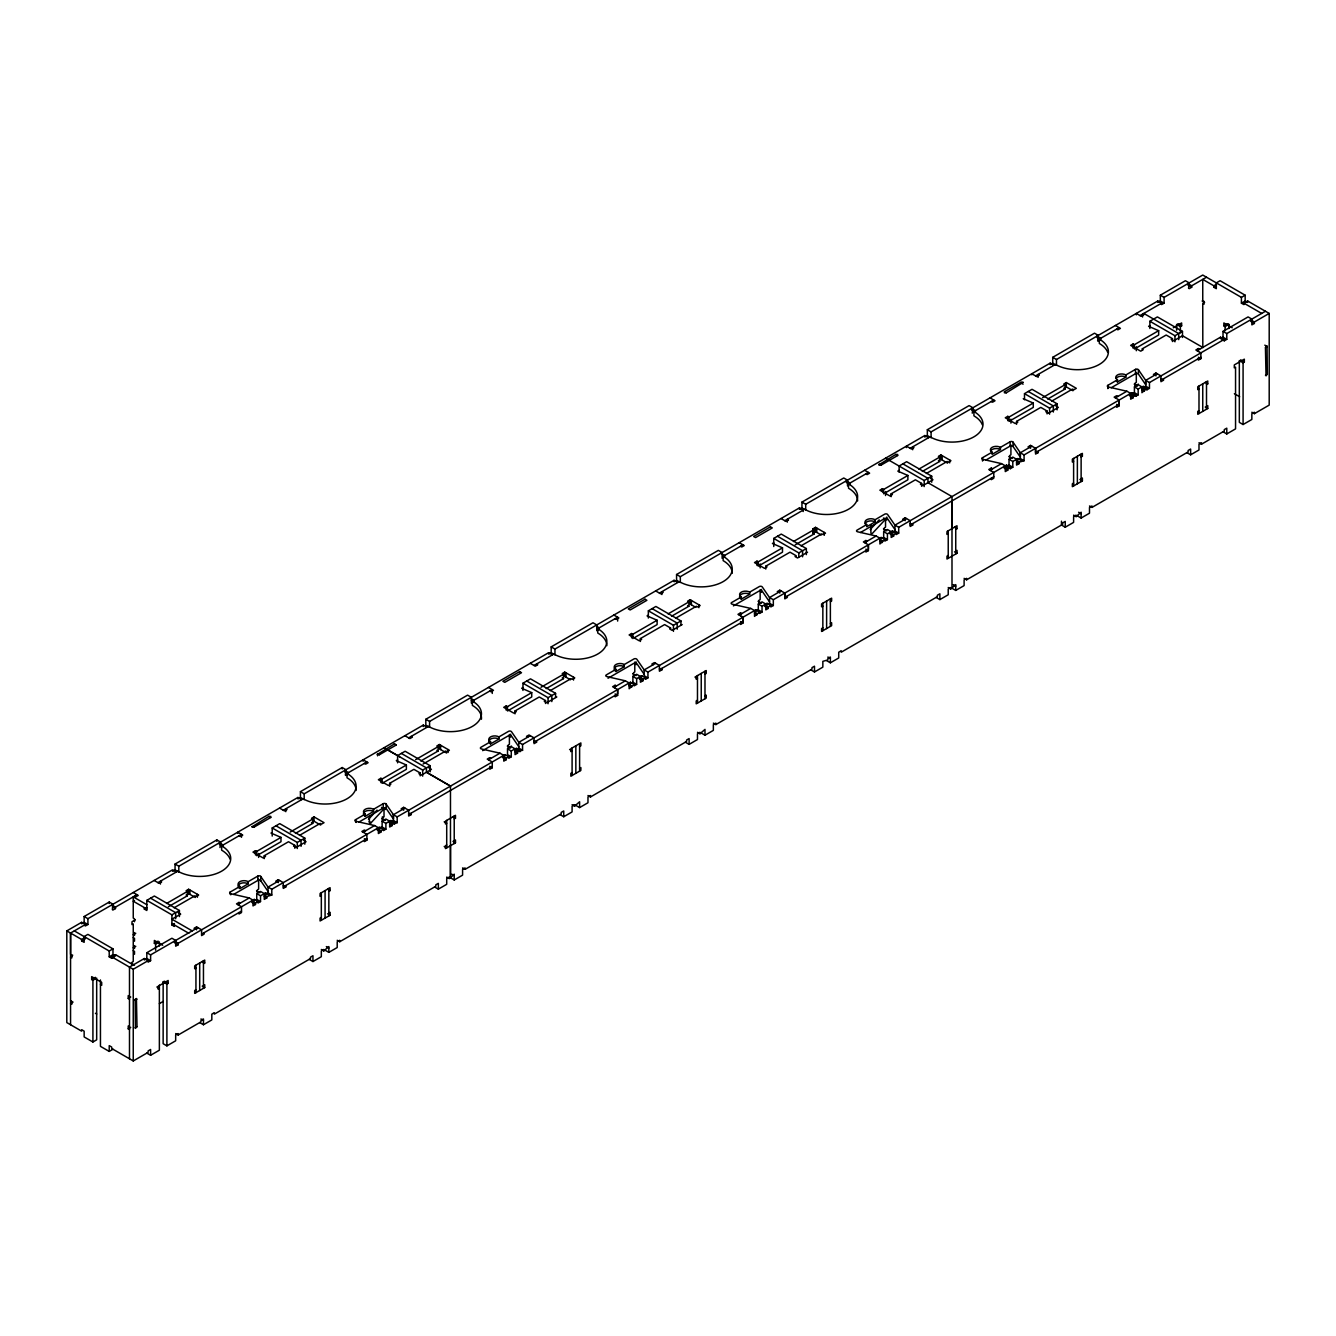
<?xml version="1.0" encoding="UTF-8"?>
<svg xmlns="http://www.w3.org/2000/svg" width="1336" height="1336" viewBox="0 0 1336 1336"><rect width="100%" height="100%" fill="white"/><g stroke="black" fill="none" stroke-linecap="round" stroke-linejoin="round"><path stroke-width="1.5" d="M84.769 925.581L85.404 924.495L70.557 933.062L70.557 954.288L71.81 955.023L71.81 957.912L70.557 957.194L72.712 955.173M309.2 959.365L312.958 961.536L312.958 955.741L310.453 957.194L310.453 958.63L214.328 1014.141L214.328 1012.688L211.823 1014.141L211.823 1019.919L203.456 1024.745L203.473 1018.95L200.951 1020.403L200.951 1021.856L178.172 1034.999L175.667 1033.563M325.082 950.197L328.84 952.368L328.84 946.573L323.83 950.915L321.325 949.462M385.887 823.394L385.887 829.188L382.129 827.017L382.129 821.222L385.887 823.394L390.914 820.504L390.914 821.941L393.419 820.504L393.419 814.71L386.121 804.055A1.77 1.019 0 0 0 383.215 803.704L373.562 809.282A5.912 3.407 0 0 0 365.212 809.282A5.912 3.407 0 0 0 365.212 814.108L365.212 816.279L373.562 811.453L373.562 809.282M434.584 886.97L438.342 889.141L438.342 883.363L435.837 884.799L435.837 886.252L339.711 941.746L337.206 940.293M446.708 877.084L449.213 878.537L450.466 877.802L450.466 845.705M559.968 814.576L563.725 816.747L563.725 810.969L561.22 812.405L561.22 813.858L465.095 869.352L465.095 867.916L462.59 869.352L462.59 875.147L454.223 879.973L454.223 874.178L450.466 877.802L450.482 786.102L426.451 772.225L450.482 786.102M685.351 742.198L689.109 744.369L689.109 738.574L686.604 740.027L686.604 741.48L590.479 796.974L587.974 795.521M701.233 733.03L704.99 735.201L704.99 729.406L699.98 733.748L697.475 732.312M743.016 621.541L743.016 617.199L737.973 614.326L740.495 612.873L741.747 613.608M810.735 669.804L814.492 671.975L814.492 666.196L811.987 667.633L811.987 669.085L715.862 724.58L713.357 723.127M936.118 597.409L939.876 599.597L939.876 593.802L937.371 595.255L937.371 596.691L841.246 652.185L841.246 650.749L838.724 652.202L838.724 657.98L830.374 662.806L830.374 657.011L827.869 658.464L827.869 659.917L822.842 661.353L822.842 667.148L814.492 671.975M867.131 541.214L865.862 540.495L863.357 541.932L868.4 544.821L868.4 549.163L784.783 597.442L784.783 593.084M951.983 528.655L952 500.9M1061.485 521.174L1061.485 525.031L1065.243 527.202L1065.243 521.424L1062.738 522.86L1062.738 524.313L966.613 579.807L966.613 578.354L964.108 579.807L964.108 585.602L955.741 590.428L955.758 584.634L950.731 588.976L948.226 587.523M992.531 468.819L991.279 468.084L988.774 469.537L993.784 472.426L993.784 478.221L991.279 479.674L991.279 478.221M1012.805 461.454L1012.805 467.249L1009.031 465.078L1009.031 459.283L1012.805 461.454L1017.815 458.565L1017.815 460.001L1020.32 458.565L1020.32 452.77L1013.022 442.116A1.77 1.019 0 0 0 1010.116 441.765L1000.464 447.343A5.912 3.407 0 0 0 992.114 447.343A5.912 3.407 0 0 0 992.114 452.169L992.114 454.34L1000.464 449.514L1000.464 447.343M1029.304 447.577L1028.052 446.859L1030.557 445.406L1035.567 448.295L1035.567 454.09L1038.089 452.654L1038.089 451.201M1186.869 452.637L1190.627 454.808L1190.627 449.03L1188.121 450.482L1188.121 451.919L1091.996 507.413L1091.996 505.977L1089.491 507.43L1089.491 513.208L1081.125 518.034L1081.125 512.239L1076.115 516.598L1073.61 515.145M1116.662 405.827L1116.662 407.28L1119.167 405.827L1119.167 400.048L1114.14 397.143L1116.662 395.706L1117.915 396.425M1136.301 314.862L1136.301 313.426L1141.311 316.315L1143.816 314.862L1142.564 314.144L1142.564 317.033M1157.193 373.746L1145.703 380.376L1149.461 382.547L1149.461 388.342L1146.956 389.795L1146.956 388.342L1143.198 386.171L1143.198 387.624L1145.703 386.171L1145.703 380.376L1138.406 369.721A1.77 1.019 0 0 0 1135.5 369.371L1125.847 374.948A5.912 3.407 0 0 0 1117.497 374.948A5.912 3.407 0 0 0 1117.497 379.775L1117.497 381.946L1125.847 377.119L1125.847 374.948M1154.688 375.182L1153.436 374.464L1155.941 373.011L1160.951 375.917L1160.951 381.712L1163.456 380.259L1163.456 378.806M1198.359 358.666L1198.359 360.102L1200.864 358.666L1200.864 352.871L1195.854 349.982L1198.359 348.529L1199.611 349.247M137.007 1026.683L135.404 1028.369L135.136 1000.263L136.422 998.51L137.007 1026.683L135.136 1027.768M1265.442 347.677L1267.046 345.991L1267.313 374.113L1266.027 375.85L1265.442 347.677L1267.313 346.592L1264.808 345.156M368.452 819.352L377.036 810.1M369.387 816.38L369.387 822.375A1.77 1.019 -60 0 0 371.141 822.692L384.016 808.814L384.016 816.764L382.129 817.114M870.187 529.574L879.205 519.854M396.274 744.987L394.354 743.952L396.274 744.987L379.407 754.74L377.253 754.506L394.287 743.985M270.757 817.482L270.757 816.396L268.87 816.396L251.869 826.9L254.04 827.134L270.757 817.482L268.87 816.396M897.658 455.543L897.658 454.457L895.771 454.457L878.721 464.911L880.858 465.245L897.658 455.543L895.771 454.457M1004.438 391.715L1004.438 392.801L1006.325 392.801L1023.309 382.313L1021.155 382.063L1004.438 391.715L1006.325 392.801M84.151 916.529L87.909 918.7L87.909 924.495L84.151 922.324L84.151 916.529L109.218 902.05L112.976 904.221L112.358 909.649M175.049 864.058L178.807 866.229L178.807 872.007L175.049 869.836L175.049 864.058L216.833 839.926L220.607 842.097L219.972 847.525M300.433 791.663L304.19 793.835L304.19 799.629L300.433 797.458L300.433 791.663L342.216 767.532L345.974 769.703L345.356 775.13M425.817 719.269L429.574 721.44L429.574 727.235L425.817 725.064L425.817 719.269L467.6 695.137L471.357 697.308L471.357 703.103L473.879 701.65L471.357 700.214M429.574 721.44L548.678 652.669L548.678 654.122L551.183 652.669L551.183 646.891L592.984 622.76L596.741 624.931L596.741 630.726L599.246 629.273L599.246 627.82L596.741 626.367M551.183 646.891L554.958 649.062L674.062 580.292L674.062 581.728L676.567 580.292L676.567 574.497L718.367 550.365L722.125 552.536L722.125 558.331M676.567 574.497L680.325 576.668L799.446 507.897L799.446 509.35L801.951 507.897L801.951 502.102L843.751 477.987L847.508 480.158L847.508 485.937M927.334 429.724L931.092 431.895L931.092 437.69L927.334 435.519L927.334 429.724L969.118 405.593L972.892 407.764L972.257 413.191M1052.718 357.33L1056.475 359.501L1056.475 365.296L1052.718 363.125L1052.718 357.33L1094.501 333.198L1098.259 335.369L1097.641 340.814M1160.333 295.206L1164.09 297.377L1164.09 303.172L1160.333 301.001L1160.333 295.206L1185.399 280.727L1189.174 282.898L1188.539 288.325M96.676 978.069L96.676 1039.825L92.919 1041.996L84.151 1036.936L84.151 1031.141L81.63 1029.705L81.63 1031.141L66.8 1022.574L66.8 930.891L81.63 922.324L85.404 924.495M87.909 918.7L172.544 869.836L176.302 872.007M178.807 866.229L297.911 797.458L301.685 799.629M304.19 793.835L423.295 725.064L427.069 727.235M801.951 502.102L805.708 504.273L924.829 435.519L928.587 437.69M931.092 431.895L1050.196 363.125L1053.97 365.296M1056.475 359.501L1157.828 301.001L1161.585 303.172L1160.951 304.257M1164.09 297.377L1202.751 275.049L1241.411 297.377L1245.169 295.206L1245.169 301.001L1241.411 303.172L1241.411 297.377M84.151 922.324L81.63 923.777L81.63 922.324M172.544 871.289L175.049 869.836M298.546 798.544L300.433 797.458M924.829 436.955L927.334 435.519M1052.718 363.125L1050.196 364.578L1050.196 363.125M1160.333 301.001L1157.828 302.437L1157.828 301.001M111.723 904.956L115.481 907.127L137.007 894.702M157.915 882.628L177.755 871.172A31.029 17.919 0 0 0 221.642 871.172A31.029 17.919 0 0 0 221.642 845.838L241.499 834.365L241.499 837.271M283.282 810.234L303.138 798.778A31.029 17.919 0 0 0 347.026 798.778A31.029 17.919 0 0 0 347.026 773.444L366.882 761.988M408.666 737.856L428.505 726.4A31.029 17.919 0 0 0 472.376 726.4A31.029 17.919 0 0 0 472.376 701.066L492.266 689.593L492.266 693.451M534.049 665.462L553.872 654.022A31.029 17.919 0 0 0 597.76 654.022A31.029 17.919 0 0 0 597.76 628.688L617.649 617.199L617.649 621.073M659.433 593.084L679.256 581.628A31.029 17.919 0 0 0 723.143 581.628A31.029 17.919 0 0 0 723.143 556.294L743.016 544.821M784.816 520.689L804.639 509.25A31.029 17.919 0 0 0 848.527 509.25A31.029 17.919 0 0 0 848.527 483.899L868.4 472.426M910.2 448.295L930.04 436.839A31.029 17.919 0 0 0 973.927 436.839A31.029 17.919 0 0 0 973.927 411.505L993.784 400.048M1035.567 375.917L1055.423 364.444A31.029 17.919 0 0 0 1099.311 364.444A31.029 17.919 0 0 0 1099.311 339.11L1119.167 327.654M1140.059 315.597L1161.585 303.172M1187.904 283.616L1191.679 285.787L1206.508 277.22M85.404 925.948L87.909 924.495M112.976 910.016L115.481 908.563L115.481 907.127M345.974 775.498L348.496 774.045L344.721 771.874M1098.259 341.164L1100.78 339.728L1097.006 337.54M1161.585 304.608L1164.09 303.172M1189.174 288.693L1191.679 287.24L1191.679 285.787M134.502 900.481L133.249 901.215L133.249 918.099L134.502 918.817L134.502 921.723M144.321 907.612L144.321 909.048L146.826 910.501L146.826 900.364L154.358 896.022L179.425 910.501L179.425 916.58M272.21 836.085L272.21 827.969L279.742 823.627L304.808 838.106L304.808 844.185M522.96 690.445L522.977 683.197L530.509 678.855L555.576 693.334L555.576 697.392M648.327 618.067L648.361 610.819L655.876 606.46L680.959 620.939L680.959 624.997M773.744 546.524L773.744 538.425L781.259 534.083L806.343 548.562L806.343 554.64M1024.495 399.731L1024.495 393.652L1032.027 389.31L1057.093 403.789L1057.093 409.868M1149.878 328.506L1149.878 321.258L1157.41 316.916L1182.477 331.395L1182.477 337.474M66.8 930.891L81.63 939.458L85.404 937.287M1204.003 304.257L1204.003 301.351L1202.751 300.633L1202.751 279.391L1213.823 285.787L1216.328 284.351M81.63 939.458L81.63 940.895L85.404 938.724M1213.823 285.787L1213.823 287.24L1216.328 285.787M397.594 759.933L396.341 760.652L406.378 764.994L406.378 769.336L382.129 783.33L382.129 778.988L406.378 764.994M522.96 687.556L521.691 688.274L531.728 692.632L531.728 696.975L507.496 710.969M648.327 615.178L647.075 615.896L657.112 620.238L657.112 624.58L634.6 637.573M773.711 542.783L772.458 543.501L782.495 547.843L782.495 552.185L758.247 566.18L758.247 561.838L782.495 547.843M899.095 470.389L897.842 471.124L907.879 475.466L907.879 479.808L883.63 493.802L883.63 489.46L907.879 475.466M1149.878 325.6L1148.626 326.335L1158.663 330.677L1158.663 335.019L1134.414 349.013M144.321 909.048L146.826 907.612M135.337 919.786L131.997 921.723L131.997 924.612L133.249 923.894L133.249 961.536L131.997 962.254L131.997 965.16M174.114 907.779L194.906 895.788L196.158 896.506L198.663 895.053L188.626 889.258L186.121 890.711L187.374 891.429L187.374 895.788L168.336 906.777M256.746 851.383L256.746 855.725L280.994 841.73L280.994 837.388L256.746 851.383L255.493 850.665L252.988 852.101L263.025 857.896L265.53 856.443L264.277 855.725L264.277 858.614M299.498 835.384L320.273 823.394L321.525 824.112L324.047 822.675L314.01 816.88L311.505 818.333L312.758 819.051L312.758 823.394L295.44 833.397M382.129 778.988L380.877 778.27L378.372 779.723L388.409 785.501L390.914 784.065L389.661 783.33L389.661 786.236M423.128 764.008L445.639 751.016L446.892 751.734L449.397 750.298L439.36 744.503L436.855 745.956L438.108 746.674L438.108 751.016L420.79 761.019M531.728 692.632L507.496 706.627L506.244 705.892L503.722 707.345L513.759 713.14L516.264 711.687L515.011 710.969L515.011 713.858M550.232 690.629L571.023 678.638L572.276 679.356L574.781 677.903L564.744 672.108L562.239 673.561L563.491 674.279L563.491 678.638L546.173 688.625M657.112 620.238L632.863 634.233L631.611 633.514L629.106 634.951L639.142 640.746L641.647 639.293L640.395 638.575L640.395 641.464M675.615 618.234L696.39 606.243L697.642 606.962L700.164 605.525L690.127 599.73L687.622 601.167L688.875 601.901L688.875 606.243L671.557 616.23M758.247 561.838L756.994 561.12L754.489 562.573L764.526 568.351L767.031 566.915L765.779 566.18L765.779 569.086M813.006 528.789L814.259 529.507L814.259 533.849L813.006 533.131L813.006 528.789L815.511 527.336L825.531 533.131L823.026 534.584L821.774 533.849L800.999 545.856M883.63 489.46L882.378 488.725L879.873 490.178L889.893 495.973L892.415 494.52L891.162 493.802L891.162 496.691M926.399 473.445L947.174 461.454L948.443 462.172L950.948 460.736L940.911 454.941L938.406 456.378L939.659 457.112L939.659 461.454L922.341 471.441M1009.031 421.391L1033.279 407.396L1033.279 403.054L1009.031 417.049L1007.778 416.331L1005.273 417.784L1015.31 423.562L1017.815 422.126L1016.562 421.391L1016.562 424.297M1051.783 401.067L1072.557 389.06L1073.81 389.795L1076.332 388.342L1066.295 382.547L1063.79 384L1065.043 384.718L1065.043 389.06L1047.725 399.063M1158.663 330.677L1134.414 344.671L1133.162 343.936L1130.657 345.389L1140.693 351.184L1143.198 349.731L1141.946 349.013L1166.178 335.019L1172.457 338.643L1172.457 341.532M166.599 903.437L187.374 891.429M290.246 832.044L312.758 819.051M415.596 759.666L438.108 746.674M540.98 687.288L563.491 674.279M668.1 613.892L688.875 601.901M793.484 541.514L814.259 529.507M918.884 469.103L939.659 457.112M1042.531 397.71L1065.043 384.718M195.323 897.475L188.626 893.617L186.121 895.053L187.374 895.788M320.69 825.08L314.01 821.222L311.505 822.675L312.758 823.394M813.006 533.131L815.511 531.678L821.273 535.018M947.591 463.141L940.911 459.283L938.406 460.736L939.659 461.454M1072.975 390.747L1066.295 386.889L1063.79 388.342L1065.043 389.06M795.204 544.854L814.259 533.849M1173.292 327.771L1181.642 322.945L1181.642 325.85L1180.389 326.569L1176.632 324.397L1176.632 330.192M264.277 855.725L288.509 841.73L294.788 845.354L294.788 848.243M389.661 783.33L413.893 769.336L420.172 772.96L420.172 775.865M515.011 710.969L539.26 696.975L545.522 700.582L545.522 703.487M640.395 638.575L664.627 624.58L670.906 628.204L669.653 628.922L672.158 630.375L682.195 624.58M765.779 566.18L790.01 552.185L796.289 555.809L795.037 556.528L797.542 557.98L807.562 552.185M891.162 493.802L915.394 479.808L921.656 483.432L921.656 486.321M1016.562 421.391L1040.794 407.396L1047.073 411.02L1047.073 413.909M135.754 933.279L133.249 934.732L134.502 935.467L134.502 932.561M109.218 951.032L112.976 948.861L112.976 954.655L109.218 956.827L109.218 951.032L74.315 930.891M146.826 900.364L171.91 914.843L179.425 910.501M272.21 827.969L297.293 842.448L304.808 838.106M384.016 747.742L422.677 770.07L430.192 765.728L430.192 771.807M522.977 683.197L548.061 697.676L555.576 693.334M648.361 610.819L673.444 625.281L680.959 620.939M773.744 538.425L798.811 552.904L806.343 548.562M885.517 458.215L924.195 480.509L931.71 476.167L931.71 482.246M1024.495 393.652L1049.578 408.131L1057.093 403.789M1149.878 321.258L1174.962 335.737L1182.477 331.395M294.788 845.354L293.536 846.072L296.041 847.525L306.061 841.73L303.556 840.277M420.172 772.96L418.903 773.678L421.424 775.13L431.428 769.352L428.923 767.916M545.522 700.582L544.27 701.316L546.775 702.753L556.811 696.975M921.656 483.432L920.404 484.15L922.925 485.603L932.979 479.791L930.457 478.338M1047.073 411.02L1045.821 411.738L1048.326 413.191L1058.346 407.396L1055.841 405.96M1172.457 338.643L1171.188 339.361L1173.709 340.814L1182.477 335.737L1203.018 347.577M109.218 956.827L111.723 958.279L111.723 956.827L115.497 954.655L133.249 964.909M1241.411 303.172L1243.916 304.608L1243.916 303.172L1247.674 301.001L1269.2 313.426L1269.2 405.109L1254.37 413.676L1251.849 412.223M111.723 958.279L114.228 956.827M171.91 914.843L171.91 924.98L174.415 923.527M135.754 946.322L133.249 947.758L134.502 948.493L134.502 945.587M230.176 894.235L230.176 892.064L239.829 886.486A5.912 3.407 0 0 1 239.829 881.66A5.912 3.407 0 0 1 248.179 881.66L257.831 876.099A1.77 1.019 0 0 1 260.737 876.433L268.035 887.087L271.792 889.258L379.624 827.017L383.382 829.188L383.382 830.625L385.887 829.188M355.56 821.84L355.56 819.669L365.212 814.108M636.654 684.399L632.897 682.228L632.897 676.45L636.654 678.621L636.654 684.399L634.149 685.852L634.149 684.399L630.392 682.228L522.56 744.486L518.802 742.315L511.471 731.677A1.77 1.019 0 0 0 508.582 731.326L498.929 736.904A5.912 3.407 0 0 0 490.562 736.904A5.912 3.407 0 0 0 490.562 741.73L480.91 747.308A1.77 1.019 0 0 0 481.511 748.978L499.965 753.187L503.755 755.341L503.755 761.136L506.26 759.683L506.26 758.247L502.503 756.076M762.038 612.022L758.28 609.851L758.28 604.056L762.038 606.227L762.038 612.022L759.533 613.458L759.533 612.022L755.775 609.851L647.943 672.091L644.186 669.92L636.855 659.283A1.77 1.019 0 0 0 633.949 658.949L624.296 664.51A5.912 3.407 0 0 0 615.946 664.51A5.912 3.407 0 0 0 615.946 669.336L606.293 674.914A1.77 1.019 0 0 0 606.895 676.584L625.348 680.809L629.139 682.963L629.139 688.741L634.149 684.399M781.059 590.896L769.536 597.559L762.238 586.905A1.77 1.019 0 0 0 759.332 586.554L749.68 592.132A5.912 3.407 0 0 0 741.33 592.132A5.912 3.407 0 0 0 741.33 596.958L731.677 602.519A1.77 1.019 0 0 0 732.278 604.206L750.732 608.414M1012.805 467.249L1010.283 468.685L1010.283 467.249L1006.526 465.078L898.71 527.319L894.936 525.148L887.622 514.51A1.77 1.019 0 0 0 884.716 514.16L875.063 519.737A5.912 3.407 0 0 0 866.713 519.737A5.912 3.407 0 0 0 866.713 524.564L857.044 530.141A1.77 1.019 0 0 0 857.662 531.811L876.115 536.02L879.906 538.174L879.906 543.969L884.916 539.627L884.916 541.08L887.421 539.627L887.421 533.832L883.664 531.661L883.664 537.456L887.421 539.627M982.461 460.987L982.461 457.73L992.114 452.169M1107.845 388.609L1107.845 385.352L1117.497 379.775M248.179 881.66L248.179 883.831L239.829 888.657L239.829 886.486M489.611 743.183A5.912 3.407 0 0 0 490.562 743.901L498.929 739.075L498.929 736.904M615.195 670.989A5.912 3.407 0 0 0 615.946 671.507L624.296 666.681L624.296 664.51M740.812 598.779A5.912 3.407 0 0 0 741.33 599.129L749.68 594.303L749.68 592.132M875.063 519.737L875.063 521.908L866.713 526.735L866.713 524.564M233.633 894.419L257.831 880.441A1.77 1.019 0 0 1 260.737 880.775L268.035 891.429M359.017 822.024L383.215 808.046A1.77 1.019 0 0 1 386.121 808.397L393.419 819.051L393.419 814.71L404.908 808.063M482.647 750.648L508.582 735.668A1.77 1.019 0 0 1 511.471 736.019L518.769 746.674M608.014 678.254L633.949 663.291A1.77 1.019 0 0 1 636.855 663.625L644.152 674.279M733.397 605.876L759.332 590.896A1.77 1.019 0 0 1 762.238 591.247L769.536 601.901M860.518 532.48L884.716 518.502A1.77 1.019 0 0 1 887.622 518.852L894.92 529.507M985.918 460.085L1010.116 446.107A1.77 1.019 0 0 1 1013.022 446.458L1020.32 457.112L1020.32 452.77L1031.81 446.124M1111.302 387.69L1135.5 373.713A1.77 1.019 0 0 1 1138.406 374.063L1145.703 384.718L1145.703 380.376M100.45 984.582L101.703 985.3L101.703 982.411L91.666 976.616L91.666 979.505L95.424 977.334M162.708 945.253L154.358 940.427L154.358 943.316L158.116 941.145M1232.209 327.771L1223.86 322.945L1223.86 325.85L1227.617 323.679L1228.87 324.397L1228.87 328.522M91.666 979.505L92.919 980.24L95.424 978.787M154.358 943.316L155.611 944.034L158.116 942.598M1223.86 325.85L1225.112 326.569L1228.87 324.397M146.826 952.718L150.601 954.889L150.601 960.684L146.826 958.513L146.826 952.718L171.91 938.239L175.667 940.427L175.667 946.205L178.172 944.769L178.172 943.316L174.415 941.145L174.415 942.598L178.172 944.769M1223.024 331.395L1226.782 333.566L1226.782 339.361L1223.024 337.19L1223.024 331.395L1248.091 316.916L1251.849 319.087L1251.849 324.882L1254.37 323.429L1254.37 321.993L1269.2 313.426M204.091 932.695L204.091 934.148L201.586 935.601L201.586 929.806L196.576 926.9L194.054 928.353L195.306 929.071M240.246 903.136L238.994 902.418L236.489 903.871L241.499 906.76L241.499 912.555L238.994 913.991L238.994 912.555M285.804 885.517L285.804 886.97L283.282 888.423L283.282 882.628L278.272 879.739L275.767 881.175L277.02 881.91M411.171 813.14L411.171 814.593L408.666 816.029L408.666 810.234L403.656 807.345L401.151 808.798L402.403 809.516M616.364 685.986L615.111 685.268L612.606 686.721L617.649 689.593L617.649 693.935L534.033 742.215M787.321 595.973L787.321 597.426L784.816 598.862L784.816 593.084L779.773 590.195L777.268 591.648L778.521 592.366M912.705 523.578L912.705 525.031L910.2 526.484L910.2 520.689L905.157 517.8L902.652 519.253L903.904 519.971M511.488 746.056L508.148 747.993L508.148 745.087L509.4 744.369L509.4 734.466M1138.389 384.117L1135.049 386.054L1135.049 383.148L1136.301 382.43L1136.301 372.527M150.601 960.684L148.096 962.137L148.096 960.684L144.321 958.513L129.492 967.08L129.492 1058.78M150.601 954.889L197.828 927.635M237.741 904.589L249.231 897.959L252.988 900.13L252.988 905.908L255.493 904.472L255.493 903.019L251.736 900.848M256.746 893.6L260.52 895.788L260.52 901.566L256.746 899.395L256.746 893.6L260.52 891.429L264.277 893.6L264.277 899.395L266.782 897.959L266.782 896.506L271.792 895.053L271.792 889.258M279.525 880.457L268.035 887.087L268.035 892.882L271.792 895.053M363.108 832.194L374.614 825.564L378.372 827.735L378.372 833.53L380.877 832.077L380.877 830.625L377.119 828.454M382.129 821.222L385.887 819.051L389.661 821.222L389.661 827.017L392.166 825.564L392.166 824.112L388.409 821.941M488.492 759.817L499.998 753.17M515.045 748.828L511.27 750.999L511.27 756.794L507.513 754.623L507.513 748.828L511.27 746.657L515.045 748.828L515.045 754.623L517.55 753.17L517.55 751.734L522.56 750.281L522.56 744.486M530.292 735.685L518.769 742.332L518.802 748.11L522.56 750.281M613.875 687.422L625.382 680.792M632.897 676.45L636.654 674.279L640.412 676.45L640.412 682.228L642.933 680.792L642.933 679.339L639.159 677.168M655.675 663.291L644.152 669.937L644.186 675.715L647.943 677.886L647.943 672.091M739.259 615.028L750.749 608.398L754.523 610.569L754.523 616.364L759.533 612.022M758.28 604.056L762.038 601.885L765.795 604.056L765.795 609.851L768.317 608.398L768.317 606.945L764.543 604.774M864.642 542.65L876.132 536.003M883.664 531.661L887.421 529.49L891.179 531.661L891.179 537.456L893.684 536.003L893.684 534.567L889.926 532.396M906.443 518.518L894.92 525.165L894.936 530.943L898.71 533.114L898.71 527.319M990.026 470.255L1001.516 463.625L1005.273 465.796L1005.273 471.591L1007.778 470.138L1007.778 468.685L1004.021 466.514L1004.021 467.967L1007.778 470.138M1009.031 459.283L1012.805 457.112L1016.562 459.283L1016.562 465.078L1019.067 463.625L1019.067 462.172L1016.562 460.736M1115.393 397.877L1126.899 391.231L1130.657 393.402L1130.657 399.197L1133.162 397.744L1133.162 396.308L1129.404 394.137M1134.414 386.889L1138.172 389.06L1138.172 394.855L1134.414 392.684L1134.414 386.889L1138.172 384.718L1141.946 386.889L1141.946 392.684L1146.956 388.342M1197.106 350.7L1220.519 337.19L1224.277 339.361L1224.277 340.814L1226.782 339.361M1226.782 333.566L1265.442 311.255M146.826 958.513L144.321 959.966L144.321 958.513M1223.024 337.19L1220.519 338.643L1220.519 337.19M73.062 1002.067L70.557 1003.52L71.81 1004.238L71.81 1001.349L70.557 1000.631M111.723 956.827L133.249 969.251L148.096 960.684M178.172 943.316L254.241 899.395L257.998 901.566L257.998 903.019L260.52 901.566M260.52 895.788L265.53 892.882L269.287 895.053M393.419 814.71L397.176 816.88L505.008 754.623L508.765 756.794L508.765 758.247L511.27 756.794M636.654 678.621L641.681 675.715L645.438 677.886L645.438 679.339L647.943 677.886M762.038 606.227L767.048 603.338L770.822 605.509L770.822 606.945L773.327 605.509L773.327 599.714L769.569 597.543L769.569 603.338L773.327 605.509M773.327 599.714L881.159 537.456L884.916 539.627M887.421 533.832L892.431 530.943L896.205 533.114L896.205 534.567L898.71 533.114M1020.32 452.77L1024.077 454.941L1131.909 392.684L1135.667 394.855L1135.667 396.308L1138.172 394.855M1138.172 389.06L1141.946 386.889M1149.461 382.547L1224.277 339.361M256.746 899.395L254.241 900.848L254.241 899.395M268.035 892.882L265.53 894.335L265.53 892.882M379.624 828.454L382.129 827.017M518.802 748.11L516.297 749.563L520.055 751.734M632.897 682.228L630.392 683.681L630.392 682.228M758.28 609.851L755.775 611.287L755.775 609.851M769.569 603.338L767.048 604.774L767.048 603.338M883.664 537.456L881.159 538.909L881.159 537.456M894.936 530.943L892.431 532.396L892.431 530.943M1006.526 465.078L1006.526 466.514L1009.031 465.078M1131.909 392.684L1131.909 394.137L1134.414 392.684M201.586 934.148L241.499 911.102M255.493 903.019L257.998 901.566M283.282 886.97L366.882 838.707M380.877 830.625L383.382 829.188M392.166 824.112L397.176 822.675L397.176 816.88M408.666 814.593L492.232 766.346M506.26 758.247L508.765 756.794M642.933 679.339L645.438 677.886M659.416 669.82L743 621.557M768.317 606.945L770.822 605.509M893.684 534.567L896.205 533.114M910.167 525.048L993.784 476.768M1007.778 468.685L1010.283 467.249M1019.067 462.172L1024.077 460.736L1024.077 454.941M1133.162 396.308L1135.667 394.855M1160.951 380.259L1200.864 357.213M365.63 830.758L364.377 830.023L361.856 831.476L366.882 834.365L366.882 840.16L364.377 841.613L364.377 840.16M490.98 758.38L489.727 757.646L487.222 759.098L492.266 761.988L492.266 767.766L489.761 769.219L489.761 767.766M536.554 740.745L536.554 742.198L534.049 743.651L534.049 737.856L529.006 734.967L526.501 736.42L527.753 737.138M617.616 689.61L617.649 695.388L615.128 696.824L615.128 695.388M661.938 668.367L661.938 669.804L659.433 671.256L659.433 665.462L654.389 662.589L651.885 664.025L653.137 664.76M743 617.215L743.016 622.994L740.511 624.446L740.511 622.994M868.383 544.837L868.4 550.616L865.895 552.052L865.895 550.616M129.492 996.272L128.239 995.554L128.239 998.443L130.744 997.007M178.172 1034.999L178.172 1033.563L175.667 1034.999L175.667 1040.794L166.9 1045.871L163.142 1043.7L163.142 981.927L164.395 981.192L168.152 983.363L168.152 980.474L158.116 986.269L158.116 989.158L159.368 988.44L156.863 986.987M137.007 999.178L134.184 999.712M163.142 981.927L166.9 984.098L168.152 983.363M1254.37 413.676L1254.37 412.223L1251.849 413.676L1251.849 419.471L1243.081 424.531L1239.324 422.36L1239.324 360.586L1243.081 362.757L1244.334 362.039L1244.334 359.15L1234.297 364.928L1234.297 367.834L1235.55 367.116L1235.55 428.873L1226.782 433.95L1223.024 431.779M195.941 968.049L194.689 968.767L194.689 965.878L204.725 960.083L204.725 962.989L203.456 963.707M321.325 895.654L320.072 896.389L320.072 893.483L330.092 887.705L330.092 890.594L328.84 891.312M454.223 818.935L455.476 818.2L455.476 815.311L445.456 821.106L445.456 823.995L446.708 823.277L444.203 821.824M579.607 746.54L580.859 745.822L580.859 742.916L570.839 748.711L570.839 751.6L572.092 750.882L569.587 749.429M704.99 674.146L706.243 673.428L706.243 670.538L696.206 676.317L696.206 679.222L697.475 678.488L694.954 677.051M822.842 606.11L821.59 606.828L821.59 603.939L831.627 598.144L831.627 601.033L830.374 601.768M948.226 533.715L946.973 534.433L946.973 531.544L957.01 525.766L957.01 528.655L955.741 529.373M1073.61 461.337L1072.357 462.056L1072.357 459.166L1082.377 453.372L1082.377 456.261L1081.125 456.995M1198.993 388.943L1197.741 389.661L1197.741 386.772L1207.761 380.977L1207.761 383.883L1206.508 384.601M159.368 1003.637L163.126 1001.466M129.492 1026.683L128.239 1025.965L128.239 1028.854L130.744 1027.401M195.941 989.759L194.689 990.494L194.689 993.383L204.725 987.588L204.725 984.699L203.456 985.417M321.325 917.381L320.072 918.099L320.072 920.988L330.092 915.21L330.092 912.304L328.84 913.039M446.708 844.987L445.456 845.705L445.456 848.61L455.476 842.816L455.476 839.926L454.223 840.645M572.092 772.592L570.839 773.327L570.839 776.216L580.859 770.421L580.859 767.532L579.607 768.25M697.475 700.214L696.206 700.932L696.206 703.838L706.243 698.043L706.243 695.137L704.99 695.872M822.842 627.82L821.59 628.555L821.59 631.444L831.627 625.649L831.627 622.76L830.374 623.478M948.226 555.442L946.973 556.16L946.973 559.049L957.01 553.271L957.01 550.365L955.741 551.1M1073.61 483.047L1072.357 483.766L1072.357 486.671L1082.377 480.876L1082.377 477.987L1081.125 478.705M1198.993 410.653L1197.741 411.388L1197.741 414.277L1207.761 408.482L1207.761 405.593L1206.508 406.311M1265.442 375.199L1267.313 374.113M100.45 979.973L100.45 1046.355L109.218 1051.415L112.976 1049.244M109.218 1051.415L109.218 1045.62L111.723 1047.073L111.723 1048.526L133.249 1060.951L148.096 1052.384L148.096 1050.931L150.601 1049.478L150.601 1055.273L146.826 1053.102M572.092 804.689L574.597 806.142L579.607 801.784L579.607 807.579L587.974 802.752L587.974 796.974L590.479 795.521L590.479 796.974M1198.993 442.75L1201.498 444.203L1224.277 431.044L1224.277 429.607L1226.782 428.155L1226.782 433.95M1065.243 527.202L1073.61 522.376L1073.61 516.581L1076.115 515.128L1076.115 516.598M1190.627 454.808L1198.993 449.981L1198.993 444.203L1201.498 442.75L1201.498 444.203M150.601 1055.273L159.368 1050.213L159.368 985.116M312.958 961.536L321.325 956.71L321.325 950.915L323.83 949.462L323.83 950.915M328.84 952.368L337.206 947.541L337.206 941.746L339.711 940.293L339.711 941.746M438.342 889.141L446.708 884.315L446.708 878.52L449.213 877.067L449.213 878.537M563.725 816.747L572.092 811.921L572.092 806.126L574.597 804.689L574.597 806.142M689.109 744.369L697.475 739.543L697.459 733.748L699.98 732.295L699.98 733.748M704.99 735.201L713.357 730.375L713.357 724.58L715.862 723.127L715.862 724.58M939.876 599.597L948.226 594.77L948.226 588.976L950.731 587.523L950.731 588.976M1204.354 301.836L1202.751 303.522L1202.817 347.327M1107.845 385.352A1.77 1.019 0 0 0 1108.446 387.022L1126.899 391.231M982.461 457.73A1.77 1.019 0 0 0 983.062 459.417L1001.516 463.625M355.56 819.669A1.77 1.019 0 0 0 356.161 821.356L374.614 825.564M230.176 892.064A1.77 1.019 0 0 0 230.777 893.734L249.231 897.959M1245.169 295.206L1220.085 280.727L1216.328 282.898L1216.328 288.693L1213.823 287.24M1245.169 301.001L1247.674 302.437L1247.674 301.001M1243.916 303.172L1261.685 313.426M1250.596 319.822L1254.37 321.993M1187.904 285.069L1191.679 287.24M1250.596 321.258L1254.37 323.429M1202.116 301.001L1204.621 302.437M1221.772 339.361L1224.277 340.814M1177.884 323.679L1181.642 325.85M1240.576 359.868L1244.334 362.039M1143.816 313.426L1178.719 333.566L1178.719 339.645M1198.359 357.213L1200.864 358.666M1234.38 393.702L1239.658 396.742M1115.41 325.483L1120.42 328.372L1117.915 329.825L1116.662 329.107M1205.256 382.43L1207.761 383.883M1097.006 336.104L1100.78 338.275M1160.951 378.806L1163.456 380.259M1205.256 407.046L1207.761 408.482M1145.703 386.171L1149.461 388.342M1143.198 387.624L1146.956 389.795M1134.214 384.117L1137.554 386.054M1141.946 388.342L1144.451 389.795M1141.946 389.795L1144.451 391.231M1131.909 394.137L1135.667 396.308M1129.404 395.573L1133.162 397.744M1116.662 404.39L1119.167 405.827M1028.269 391.481L1053.336 405.96L1053.336 412.039M1033.279 403.054L1023.242 398.712M990.026 397.877L995.036 400.767L992.531 402.219L991.279 401.485M1079.872 454.825L1082.377 456.261M971.623 408.482L975.397 410.653L975.397 412.106L971.623 409.935M1035.567 451.201L1038.089 452.654M1079.872 479.424L1082.377 480.876M1020.32 458.565L1024.077 460.736M1017.815 458.565L1021.572 460.736M1008.83 456.511L1012.17 458.432M1016.562 462.172L1019.067 463.625M1089.491 505.977L1091.996 507.413M1006.526 466.514L1010.283 468.685M1078.62 512.256L1081.125 513.692M1077.367 515.863L1081.125 518.034M931.71 476.167L906.643 461.688L899.128 466.03L899.128 472.109M902.885 463.859L927.952 478.338L927.952 482.396M927.935 482.697L951.983 496.575L952 588.257L955.741 590.428M879.055 464.11L880.942 465.195M864.609 470.272L869.636 473.161L867.131 474.614L865.862 473.896M954.488 527.202L957.01 528.655M846.256 480.876L850.013 483.047L850.013 484.5L846.256 482.329M910.2 523.578L912.705 525.031M954.488 551.818L957.01 553.271M883.447 518.017L886.787 519.955L886.787 517.049M883.447 528.889L886.787 530.826M889.926 533.832L893.684 536.003M964.108 578.354L966.613 579.807M879.906 539.627L882.411 541.08M879.906 541.08L882.411 542.516M953.236 584.634L955.741 586.087M801.951 507.897L804.456 509.35M799.446 507.897L803.203 510.068L803.203 511.521M865.895 549.163L868.4 550.616M781.026 518.535L786.036 521.424L788.557 519.971L787.305 519.253L787.305 522.159M777.502 536.254L802.585 550.733L802.585 556.811M739.242 542.666L744.252 545.556L741.747 547.009L740.495 546.274M720.872 553.271L724.63 555.442L724.63 556.878M758.063 601.284L761.42 603.204M764.543 606.227L768.317 608.398M754.523 612.022L757.028 613.458M754.523 613.458L757.028 614.911M827.869 657.028L830.374 658.464M826.617 660.635L830.374 662.806M676.567 580.292L679.072 581.728M674.062 580.292L677.82 582.463M740.511 621.541L743.016 622.994M695.889 607.396L690.127 604.072L690.127 599.73M687.622 605.525L688.875 606.243M655.642 590.913L660.669 593.819L663.174 592.366L661.921 591.648L661.921 594.537M652.118 608.631L677.202 623.11L677.202 629.206M613.859 615.044L618.869 617.95L616.364 619.386L615.111 618.668M596.741 627.82L599.246 629.273M659.433 668.367L661.938 669.804M632.679 673.661L636.036 675.598M639.159 678.621L642.933 680.792M629.139 684.399L631.644 685.852M629.139 685.852L631.644 687.305M551.183 652.669L554.958 654.84L554.958 649.062M548.678 652.669L552.436 654.84M615.128 693.935L617.649 695.388M570.522 679.79L564.744 676.45L564.744 672.108M562.239 677.903L563.491 678.638M536.538 664.025L537.79 664.76L535.285 666.196L530.275 663.307M526.735 681.026L551.818 695.505L551.818 701.584M488.475 687.439L493.485 690.328L490.98 691.781L489.727 691.063M471.357 698.761L473.879 700.214M534.049 740.745L536.554 742.198M516.297 748.11L520.055 750.281M515.045 750.281L517.55 751.734M507.313 746.056L510.653 747.993M515.045 751.734L517.55 753.17M507.513 748.828L511.27 750.999M502.503 757.512L506.26 759.683M575.849 805.408L579.607 807.579M489.761 766.33L492.266 767.766M446.641 753.036L439.36 748.845L439.36 744.503M436.855 750.298L438.108 751.016M411.154 736.42L412.406 737.138L409.901 738.591L404.891 735.702M430.192 765.728L405.125 751.25L397.594 755.591L397.594 762.823M401.351 753.42L426.434 767.899L426.434 771.941M383.983 747.759L385.87 748.845M387.757 749.93L399.631 756.794M379.407 754.74L377.537 753.654L377.537 755.825M364.377 763.424L365.63 764.159L368.135 762.706L363.108 759.817L363.108 761.253M452.971 816.764L455.476 818.2M344.721 770.421L348.496 772.592M408.666 813.14L411.171 814.593M452.971 841.363L455.476 842.816M381.511 807.361L385.269 809.499M444.203 846.439L446.708 847.892L446.708 820.371M393.419 820.504L397.176 822.675M390.914 820.504L394.671 822.675M390.914 821.941L394.671 824.112M381.929 818.45L385.269 820.371M389.661 824.112L392.166 825.564M382.129 820.02L382.764 817.482M462.59 867.916L465.095 869.352M369.254 821.607L371.141 822.692M377.119 829.906L380.877 832.077M451.718 874.178L454.223 875.631M450.466 877.802L454.223 879.973M364.377 838.707L366.882 840.16M279.525 808.063L284.551 810.969L287.056 809.516L285.804 808.798L285.804 811.687M275.984 825.798L301.051 840.277L301.051 846.356M280.994 837.388L270.957 833.046M254.04 827.134L252.153 826.583M238.994 835.818L240.246 836.536L242.751 835.1L237.741 832.194L237.741 833.28M327.587 889.141L330.092 890.594M219.338 842.816L223.112 844.987L223.112 846.439L219.338 844.269M283.282 885.517L285.804 886.97M327.587 913.757L330.092 915.21M264.277 895.053L266.782 896.506M256.545 890.828L259.885 892.765M264.277 896.506L266.782 897.959M251.736 902.301L255.493 904.472M326.335 946.573L328.84 948.026M154.141 880.457L159.168 883.346L161.673 881.91L160.42 881.175L160.42 884.081M178.172 912.672L180.694 914.125L171.91 919.185L192.184 930.891M150.601 898.193L175.667 912.672L175.667 918.75M133.249 892.515L138.259 895.421L135.754 896.873L134.502 896.139M146.826 904.706L133.249 896.873L133.249 901.215L146.826 909.048M171.91 923.527L188.793 933.279M171.91 924.98L174.415 926.433L174.415 924.98M112.358 906.76L115.481 908.563M202.204 961.536L204.725 962.989M133.249 937.622L134.502 938.34L134.502 941.229M202.204 986.152L204.725 987.588M133.249 950.664L134.502 951.382L134.502 954.288M112.976 948.861L87.909 934.382L84.151 936.553L84.151 942.348L81.63 940.895M131.162 963.223L134.502 965.16M112.976 954.655L115.497 956.108L115.497 954.655M200.951 1018.967L203.456 1020.403M199.699 1022.574L203.456 1024.745M128.239 998.443L129.492 999.178M128.239 1028.854L129.492 1029.572M95.424 1013.289L96.676 1014.007M1243.081 362.757L1243.081 424.531M1225.112 326.569L1225.112 330.693M1206.508 381.712L1206.508 409.217M1202.751 383.883L1202.751 411.388M1198.993 386.054L1198.993 413.559M1198.359 348.529L1198.359 351.418M1180.389 326.569L1180.389 332.748M1174.962 335.737L1174.962 341.816M1155.941 373.011L1155.941 375.917M1138.406 369.721L1138.406 374.063M1136.301 346.776L1136.301 350.733M1135.5 369.371L1135.5 373.713M1134.414 344.671L1134.414 347.56M1133.162 343.936L1133.162 348.279M1119.167 400.048L1119.167 404.39L1035.567 452.654L1035.567 448.295M1108.446 387.022L1108.446 388.108M1099.311 339.11L1099.311 343.452A31.029 17.919 0 0 1 1107.744 352.454M1081.125 454.09L1081.125 481.595M1077.367 456.261L1077.367 483.766M1073.61 458.432L1073.61 485.937M1066.295 382.547L1066.295 386.889M1049.578 408.131L1049.578 414.21M1038.089 377.37L1038.089 374.464L1039.341 375.182L1036.836 376.635L1031.81 373.746L1031.81 374.831M1030.557 445.406L1030.557 448.295M1023.042 384.234L1021.155 382.614M1013.022 442.116L1013.022 446.458M1010.918 419.153L1010.918 423.111M1010.918 444.905L1010.918 454.825L1009.665 455.543L1009.665 458.432M1010.116 441.765L1010.116 446.107M1009.031 417.049L1009.031 419.955M1007.778 416.331L1007.778 420.673M991.279 468.084L991.279 470.99M983.062 459.417L983.062 460.502M973.927 411.505L973.927 415.847A31.029 17.919 0 0 1 982.361 424.848M955.741 526.484L955.741 553.989M949.696 460.001L949.696 462.907M948.226 530.826L948.226 558.331M942.164 455.66L942.164 460.001M940.911 454.941L940.911 459.283M924.829 435.519L924.829 436.605M924.195 480.509L924.195 486.588M912.705 449.748L912.705 446.859L913.958 447.577L911.453 449.03L906.426 446.124L906.426 447.577M905.157 517.8L905.157 520.706M885.534 491.565L885.534 495.539M884.282 530.826L884.282 527.92L885.534 527.202L885.534 519.253L872.658 533.131A1.77 1.019 -60 0 1 870.905 532.813L870.905 524.831M882.378 488.725L882.378 491.631M865.862 540.495L865.862 543.385M848.527 483.899L848.527 488.241A31.029 17.919 0 0 1 857.612 500.916M830.374 598.862L830.374 626.384M826.617 601.033L826.617 628.555M824.279 532.413L824.279 535.302M822.842 603.204L822.842 630.726M816.764 528.071L816.764 532.413M815.511 527.336L815.511 531.678M805.708 504.273L805.708 510.068M798.811 552.904L798.811 556.962M779.773 590.195L779.773 593.084M761.42 589.443L761.42 592.332M760.151 563.926L760.151 567.9M760.151 589.694L760.151 599.597L758.898 600.315L758.898 603.204M756.994 561.12L756.994 565.462M741.33 596.958L741.33 599.129M740.495 612.873L740.495 615.779M723.143 556.294L723.143 560.636A31.029 17.919 0 0 1 732.228 573.311M704.99 671.256L704.99 698.761M701.233 673.428L701.233 700.932M698.912 604.79L698.912 607.696M697.475 675.598L697.475 703.103M691.38 600.448L691.38 604.79M680.325 576.668L680.325 582.463M673.444 625.281L673.444 631.377M641.681 675.715L641.681 677.168M636.036 661.838L636.036 664.727M634.784 662.071L634.784 671.975L633.531 672.709L633.531 675.598M632.863 634.233L632.863 638.575M631.611 633.514L631.611 637.856M615.946 669.336L615.946 671.507M615.111 685.268L615.111 688.157M597.76 628.688L597.76 633.03A31.029 17.919 0 0 1 606.845 645.689M579.607 743.651L579.607 771.156M575.849 745.822L575.849 773.327M573.528 677.185L573.528 680.074M572.092 747.993L572.092 775.498M565.996 672.843L565.996 677.185M548.061 697.676L548.061 703.755M510.653 734.215L510.653 737.121M507.496 706.627L507.496 709.516M506.244 705.892L506.244 710.234M505.008 754.623L505.008 756.076M490.562 741.73L490.562 743.901M472.376 701.066L472.376 705.408A31.029 17.919 0 0 1 481.411 719.252M454.223 816.029L454.223 843.534M448.144 749.563L448.144 752.469M440.613 745.221L440.613 749.563M423.295 725.064L423.295 726.517M422.677 770.07L422.677 776.149M403.656 807.345L403.656 810.234M386.121 804.055L386.121 808.397M383.215 803.704L383.215 808.046M380.877 778.27L380.877 782.612M356.161 821.356L356.161 822.442M347.026 773.444L347.026 777.786A31.029 17.919 0 0 1 356.111 790.461M342.216 767.532L342.216 768.985M328.84 888.423L328.84 915.928M325.082 890.594L325.082 918.099M321.325 892.765L321.325 920.27M314.01 816.88L314.01 821.222M297.911 797.458L297.911 798.895M297.293 842.448L297.293 848.527M278.272 879.739L278.272 882.628M260.737 876.433L260.737 880.775M258.633 853.487L258.633 857.445M258.633 879.238L258.633 889.141L257.38 889.876L257.38 892.765M257.831 876.099L257.831 880.441M255.493 850.665L255.493 855.007M238.994 902.418L238.994 905.307M230.777 893.734L230.777 894.819M221.642 845.838L221.642 850.18A31.029 17.919 0 0 1 230.076 859.165M216.833 839.926L216.833 841.363M203.456 960.801L203.456 988.323M199.699 962.989L199.699 990.494M197.411 894.335L197.411 897.224M196.576 926.9L196.576 929.806M195.941 965.16L195.941 992.665M189.879 889.993L189.879 894.335M188.626 889.258L188.626 893.617M166.9 984.098L166.9 1045.871M159.368 941.863L159.368 945.988M155.611 944.034L155.611 950.213M133.249 969.251L133.249 1060.951M109.218 902.05L109.218 903.503M92.919 980.24L92.919 1041.996M70.557 933.062L70.557 1024.745M614.393 669.937A5.912 3.407 0 0 1 617.199 666.13A5.912 3.407 0 0 1 624.296 666.681M739.894 597.776A5.912 3.407 0 0 1 742.415 593.802A5.912 3.407 0 0 1 749.68 594.303M488.926 742.115A5.912 3.407 0 0 1 491.982 738.474A5.912 3.407 0 0 1 498.929 739.075M865.043 523.812A5.912 3.407 0 0 1 869.035 521.073A5.912 3.407 0 0 1 875.063 521.908M238.81 887.889A5.912 3.407 0 0 1 238.226 886.97M238.109 886.002A5.912 3.407 0 0 1 241.933 883.046A5.912 3.407 0 0 1 248.179 883.831M365.212 816.279A5.912 3.407 0 0 1 364.194 815.494M363.609 814.593A5.912 3.407 0 0 1 366.548 810.869A5.912 3.407 0 0 1 373.562 811.453M1117.497 381.946A5.912 3.407 0 0 1 1116.478 381.161M1116.128 378.339A5.912 3.407 0 0 1 1125.847 377.119M990.744 450.733A5.912 3.407 0 0 1 1000.464 449.514M519.637 671.624L502.887 681.276L504.791 682.362L521.524 672.709L519.637 671.624M645.021 599.229L628.271 608.899L630.174 609.967L646.891 600.315L645.021 599.229M770.404 526.835L753.654 536.504L755.558 537.573L772.275 527.92L770.404 526.835"/></g></svg>
